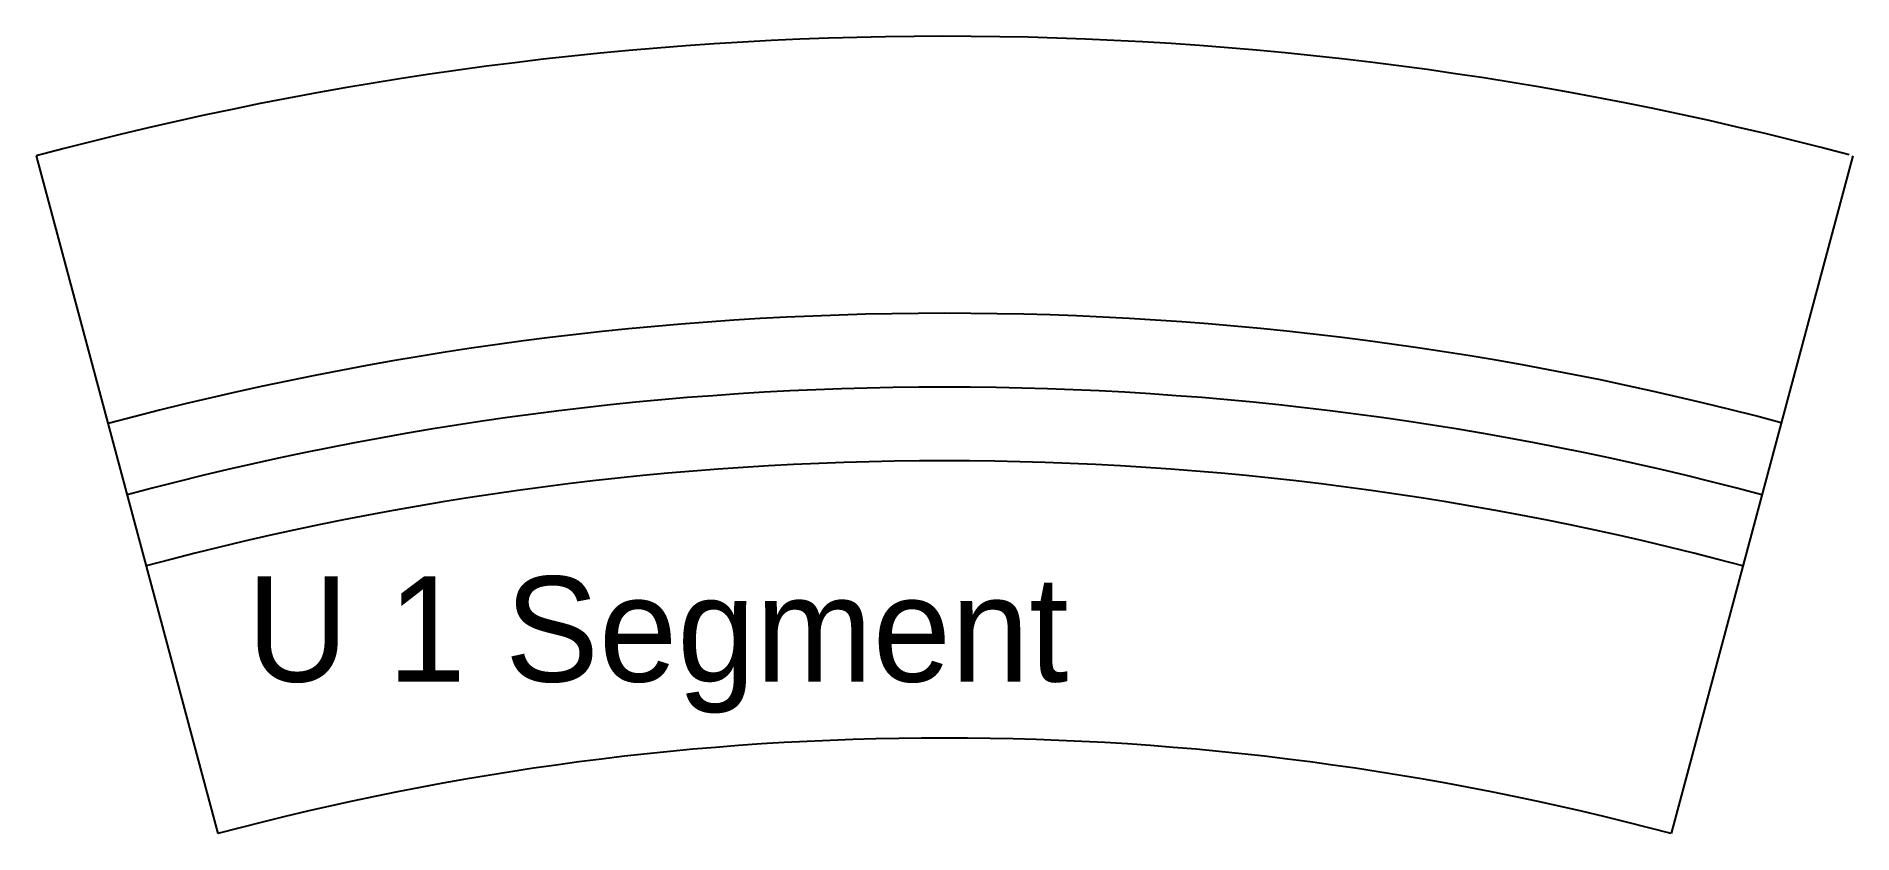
# Model space of a CAD drawing. Header units: millimetres. Extents: x 0 to 259, y 0 to 114.
import ezdxf

# ---------------------------------------------------------------- set-up
doc = ezdxf.new("R2010")
doc.units = ezdxf.units.MM
doc.header["$LTSCALE"] = 6
doc.header["$MEASUREMENT"] = 0
doc.layers.add('TTmoduly', color=90, linetype='CONTINUOUS')

msp = doc.modelspace()

# ---------------------------------------------------------------- linework, layer by layer
at = {"layer": 'TTmoduly'}
for p, q in [((0.4, 96.6), (26.28, 0.01)), ((259.22, 96.6), (233.34, 0.01))]:
    msp.add_line(p, q, dxfattribs=at)
for centre, radius, start in [((129.81, -386.36), 500, 75.0621), ((130.07, -387.33), 461.5, 75.0621), ((129.81, -386.36), 450, 75), ((129.81, -386.36), 439.5, 75), ((129.81, -386.36), 400, 75)]:
    msp.add_arc(centre, radius, start, 105, dxfattribs=at)

# ---------------------------------------------------------------- texts
msp.add_text('U 1 Segment', height=15, dxfattribs=at).set_placement((30.4, 21.67))

doc.saveas('drawing.dxf')
